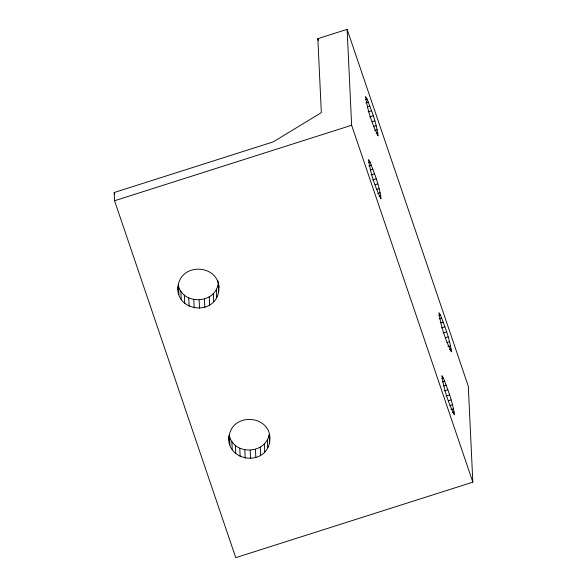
<?xml version="1.0" encoding="UTF-8"?>
<svg xmlns="http://www.w3.org/2000/svg" width="587" height="587" viewBox="0 0 587 587"><rect width="100%" height="100%" fill="white"/><g stroke="black" fill="none" stroke-linecap="round" stroke-linejoin="round"><path stroke-width="0.88" d="M177.927 289.67C177.318 260.452 223.625 263.453 218.511 292.539C213.485 316.158 176.063 311.249 177.795 286.926M218.511 292.539L218.261 282.604M228.952 439.942C228.35 410.724 274.65 413.732 269.536 442.818C264.26 466.981 226.222 461.066 228.776 436.288M178.191 284.827C182.065 305.02 214.49 304.47 218.122 284.321M229.224 435.106C233.098 455.292 265.515 454.749 269.147 434.593L269.536 442.818M317.846 38.669L347.115 29.35L468.309 386.253L472.829 482.162L235.747 557.65L114.56 200.747L114.171 192.521L273.197 141.885L321.338 112.653L317.846 38.669L318.433 40.408M365.393 99.621L367.117 99.078C371.644 110.936 376.612 123.175 378.035 135.795C371.901 123.754 367.535 110.048 365.584 96.672L367.117 99.078M365.811 102.916L368.394 102.094M367.33 106.9L369.905 106.078M368.108 111.846L371.549 110.752M369.766 116.901L373.207 115.8M114.56 200.747L351.635 125.258L347.115 29.35M372.195 121.7L374.777 120.878M373.552 126.462L376.135 125.64M374.623 130.585L377.206 129.764M376.179 133.506L377.903 132.956M368.365 162.65L370.089 162.1C374.616 173.965 379.584 186.196 381.007 198.817C374.873 186.776 370.507 173.07 368.555 159.693L370.089 162.1M368.783 165.945L371.366 165.116M370.302 169.922L372.884 169.1M371.079 174.875L374.521 173.774M372.738 179.923L376.186 178.822M375.166 184.729L377.749 183.907M376.524 189.484L379.107 188.662M377.595 193.607L380.178 192.785M379.151 196.535L380.875 195.985M438.746 315.645L440.47 315.094C444.997 326.959 449.958 339.198 451.388 351.818C445.254 339.77 440.888 326.064 438.937 312.695L440.47 315.094M439.164 318.939L441.747 318.117M440.676 322.923L443.258 322.102M441.461 327.869L444.902 326.776M443.119 332.917L446.56 331.824M445.548 337.723L448.123 336.901M446.905 342.485L449.488 341.663M447.976 346.601L450.559 345.78M449.532 349.529L451.256 348.979M441.718 378.666L443.442 378.123C447.969 389.988 452.937 402.22 454.36 414.84C448.226 402.799 443.86 389.093 441.908 375.717L443.442 378.123M442.136 381.961L444.719 381.139M443.647 385.945L446.23 385.123M444.432 390.898L447.874 389.797M446.091 395.946L449.532 394.846M448.519 400.745L451.102 399.923M449.877 405.507L452.46 404.685M450.948 409.631L453.531 408.809M452.504 412.551L454.228 412.008M351.635 125.258L472.829 482.162M114.171 192.521L114.759 194.26M267.371 439.472L267.76 447.69M264.341 443.743L264.73 451.961M260.276 447.118L260.665 455.336M255.44 449.363L255.829 457.589M250.172 450.332L250.561 458.557M244.83 449.958L245.219 458.176M239.775 448.255L240.164 456.481M235.35 445.357L235.739 453.575M231.865 441.446L232.254 449.664M229.546 436.794L229.935 445.019M218.834 285.561L218.922 287.388M217.85 280.491L217.938 282.318M216.346 289.193L216.728 297.418M213.316 293.471L213.705 301.689M209.243 296.846L209.632 305.064M204.415 299.091L204.804 307.309M199.147 300.06L199.536 308.278M193.805 299.678L194.187 307.904M188.75 297.983L189.139 306.201M184.325 295.078L184.714 303.303M180.84 291.167L181.229 299.392M178.521 286.522L178.91 294.74"/></g></svg>
